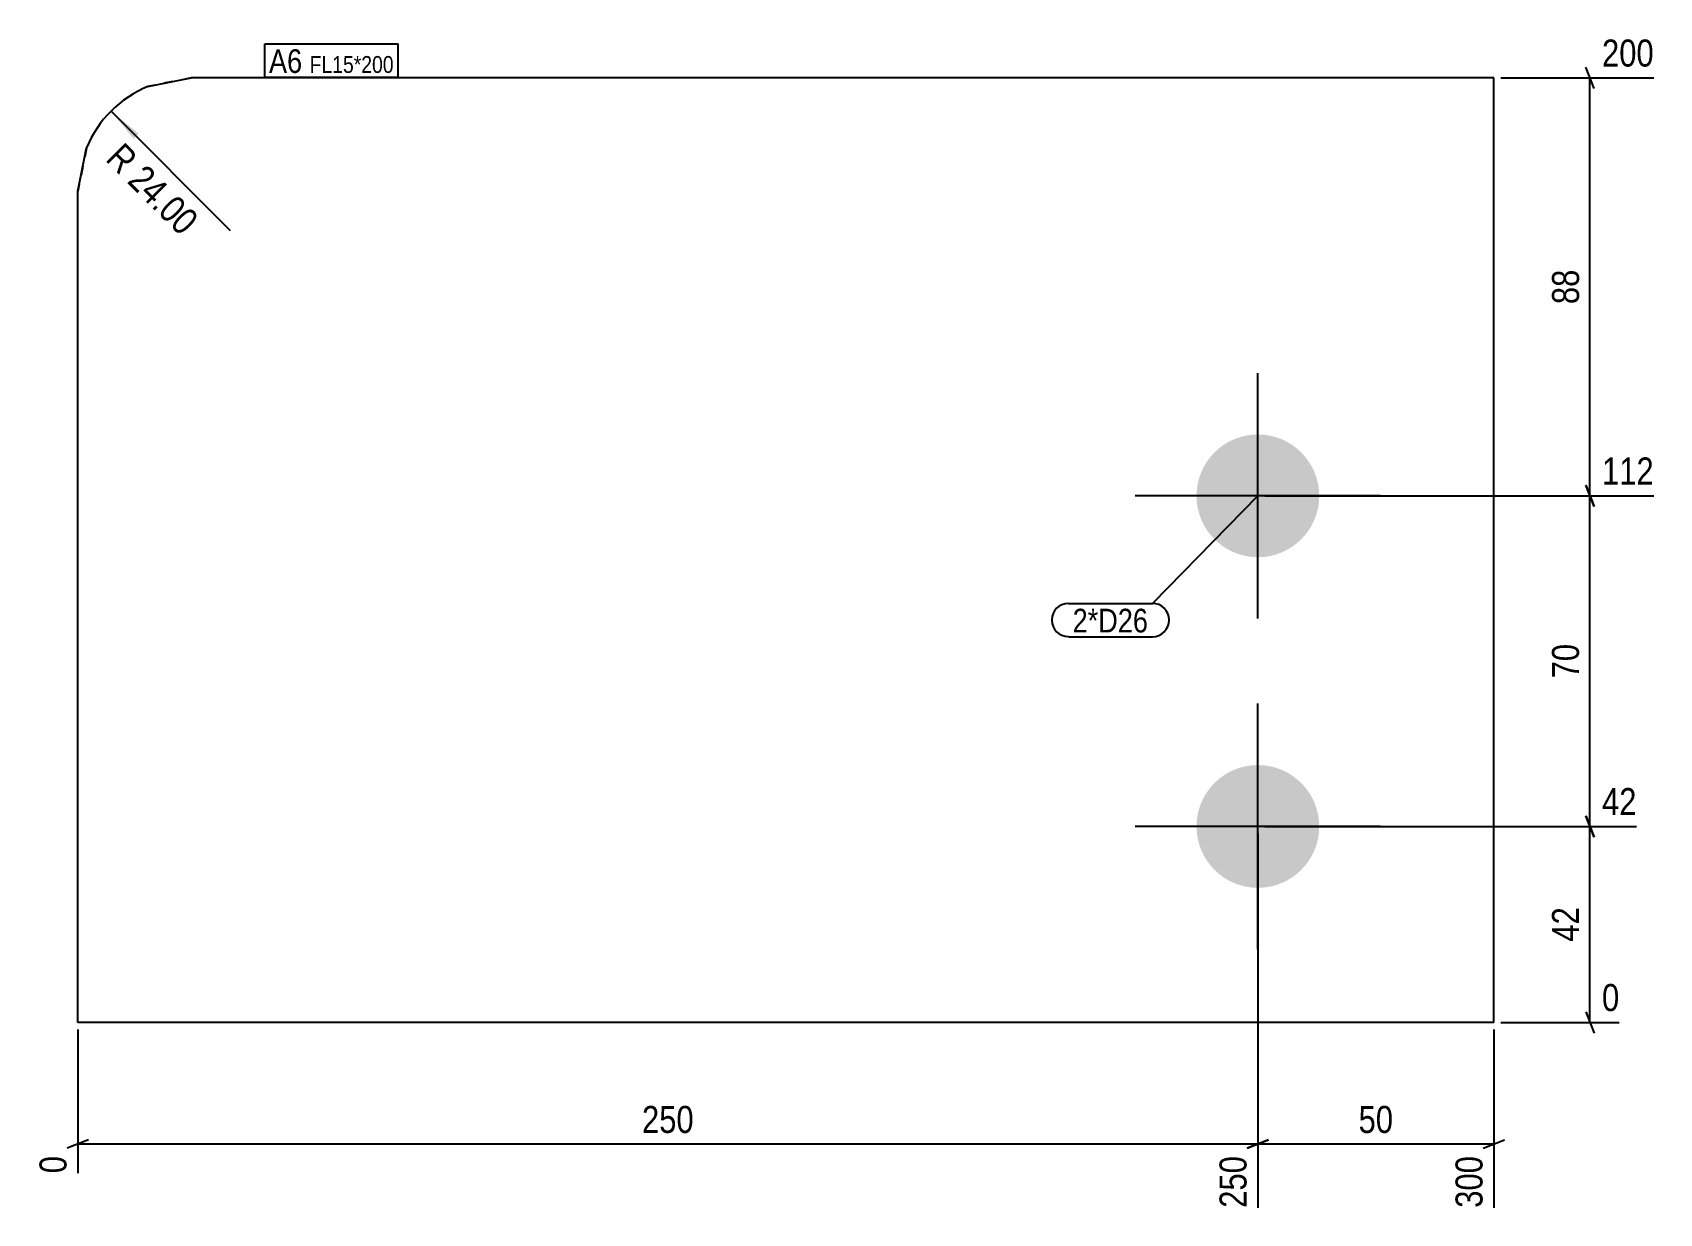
# Model space of a CAD drawing. Header units: millimetres. Extents: x 3 to 348, y 3 to 253.
import ezdxf

# ---------------------------------------------------------------- set-up
doc = ezdxf.new("R2010")
doc.units = ezdxf.units.MM
doc.linetypes.add('DXK_LINE_DOT2', pattern=[3.9198, 1.9599, -1.9599])
for name, color, linetype in [('MÅLSÆTNING', 7, 'Continuous'), ('STÅL', 7, 'Continuous'), ('TEKST', 7, 'Continuous')]:
    doc.layers.add(name, color=color, linetype=linetype)
doc.styles.add('Arial Narrow', font='ARIALN.TTF', dxfattribs={"height": 0.2})

msp = doc.modelspace()

# ---------------------------------------------------------------- hatches: boundary and pattern name
at = {"layer": 'MÅLSÆTNING', "linetype": 'Continuous'}
msp.add_hatch(color=7, dxfattribs=at).paths.add_polyline_path([(24.7, 230.89), (19.93, 236.72), (25.76, 231.95)])
at = {"layer": 'STÅL', "linetype": 'Continuous'}
for points in [[(262.9, 142.25, -1), (262.9, 168.25, -1)], [(262.9, 72.25, -1), (262.9, 98.25, -1)]]:
    msp.add_hatch(color=3, dxfattribs=at).paths.add_polyline_path(points)

# ---------------------------------------------------------------- linework, layer by layer
at = {"layer": 'MÅLSÆTNING', "color": 7, "linetype": 'Continuous'}
for p, q in [((334.16, 241.5), (332.36, 246)), ((314.4, 243.75), (346.78, 243.75)), ((333.26, 155.25), (333.26, 243.75)), ((19.93, 236.72), (45.2, 211.45)), ((264.4, 155.25), (346.78, 155.25)), ((264.4, 155.25), (346.78, 155.25)), ((332.36, 157.5), (334.16, 153)), ((334.16, 153), (332.36, 157.5)), ((333.26, 85.25), (333.26, 155.25)), ((332.36, 87.5), (334.16, 83)), ((334.16, 83), (332.36, 87.5)), ((262.9, 83.75), (262.9, 4.5)), ((264.4, 85.25), (343.13, 85.25)), ((264.4, 85.25), (343.13, 85.25)), ((333.26, 43.75), (333.26, 85.25)), ((332.36, 46), (334.16, 41.5)), ((12.9, 42.25), (12.9, 11.81)), ((312.9, 42.25), (312.9, 4.5)), ((314.4, 43.75), (339.47, 43.75)), ((15.15, 18.92), (10.65, 17.12)), ((12.9, 18.02), (262.9, 18.02)), ((260.65, 17.12), (265.15, 18.92)), ((310.65, 17.12), (315.15, 18.92))]:
    msp.add_line(p, q, dxfattribs=at)
msp.add_arc((36.9, 219.75), 24, 112.5, 157.5, dxfattribs=at)
at = {"layer": 'STÅL', "color": 2, "linetype": 'Continuous'}
for p, q in [((27.72, 241.93), (36.9, 243.75)), ((312.9, 243.75), (36.9, 243.75)), ((312.9, 43.75), (312.9, 243.75)), ((12.9, 219.75), (14.73, 228.94)), ((12.9, 43.75), (12.9, 219.75)), ((312.9, 43.75), (12.9, 43.75))]:
    msp.add_line(p, q, dxfattribs=at)
at = {"layer": 'STÅL', "color": 7, "linetype": 'DXK_LINE_DOT2'}
for p, q in [((36.9, 243.75), (27.72, 241.93)), ((14.73, 228.94), (12.9, 219.75))]:
    msp.add_line(p, q, dxfattribs=at)
at = {"layer": 'STÅL', "color": 3, "linetype": 'Continuous'}
for p, q in [((262.9, 129.25), (262.9, 181.25)), ((288.9, 155.25), (236.9, 155.25)), ((262.9, 59.25), (262.9, 111.25)), ((288.9, 85.25), (236.9, 85.25))]:
    msp.add_line(p, q, dxfattribs=at)
at = {"layer": 'STÅL', "color": 2, "linetype": 'Continuous'}
msp.add_arc((36.9, 219.75), 24, 112.5, 157.5, dxfattribs=at)
at = {"layer": 'STÅL', "color": 7, "linetype": 'DXK_LINE_DOT2'}
msp.add_arc((36.9, 219.75), 24, 112.5, 157.5, dxfattribs=at)

# ---------------------------------------------------------------- wipeouts: each hides what was drawn before it
at = {"color": 0}
msp.add_wipeout([(239.65, 126.33), (239.65, 131.58), (223.66, 131.58), (223.66, 126.33)], dxfattribs=at).dxf.layer = 'TEKST'

# ---------------------------------------------------------------- next in the draw order: wipeouts: each hides what was drawn before it
at = {"color": 0, "linetype": 'Continuous'}
for points in [[(347.98, 244.95), (347.98, 253.35), (334.61, 253.35), (334.61, 244.95)], [(347.98, 156.45), (347.98, 164.85), (334.61, 164.85), (334.61, 156.45)], [(344.33, 86.45), (344.33, 94.85), (334.61, 94.85), (334.61, 86.45)], [(340.67, 44.95), (340.67, 53.35), (334.61, 53.35), (334.61, 44.95)], [(11.7, 16.67), (3.3, 16.67), (3.3, 10.61), (11.7, 10.61)], [(261.7, 16.67), (253.3, 16.67), (253.3, 3.3), (261.7, 3.3)]]:
    msp.add_wipeout(points, dxfattribs=at).dxf.layer = 'MÅLSÆTNING'
at = {"color": 0}
for points, layer in [([(34.82, 208.36), (40.76, 214.3), (22.78, 232.28), (16.84, 226.34)], 'MÅLSÆTNING'), ([(332.14, 204.36), (323.74, 204.36), (323.74, 194.65), (332.14, 194.65)], 'MÅLSÆTNING'), ([(332.14, 125.11), (323.74, 125.11), (323.74, 115.4), (332.14, 115.4)], 'MÅLSÆTNING'), ([(332.14, 69.36), (323.74, 69.36), (323.74, 59.65), (332.14, 59.65)], 'MÅLSÆTNING'), ([(144.58, 19.14), (144.58, 27.54), (131.22, 27.54), (131.22, 19.14)], 'MÅLSÆTNING'), ([(60.43, 244.8), (60.43, 250.05), (53.4, 250.05), (53.4, 244.8)], 'TEKST'), ([(239.65, 126.33), (239.65, 131.58), (223.66, 131.58), (223.66, 126.33)], 'TEKST')]:
    msp.add_wipeout(points, dxfattribs=at).dxf.layer = layer

# ---------------------------------------------------------------- next in the draw order: linework, layer by layer
at = {"layer": 'MÅLSÆTNING', "color": 7, "linetype": 'Continuous'}
for p, q in [((262.9, 83.75), (262.9, 4.5)), ((265.15, 18.92), (260.65, 17.12)), ((262.9, 18.02), (312.9, 18.02))]:
    msp.add_line(p, q, dxfattribs=at)
at = {"layer": 'TEKST', "color": 7, "linetype": 'Continuous'}
for p, q in [((262.9, 155.25), (240.55, 132.48)), ((222.76, 132.48), (240.55, 132.48)), ((222.76, 125.43), (240.55, 125.43))]:
    msp.add_line(p, q, dxfattribs=at)
for centre, radius, start, end in [((222.76, 128.96), 3.52, 90, 270), ((240.55, 128.96), 3.53, 270, 90)]:
    msp.add_arc(centre, radius, start, end, dxfattribs=at)

# ---------------------------------------------------------------- next in the draw order: texts
at = {"layer": 'MÅLSÆTNING', "color": 3, "linetype": 'Continuous', "style": 'Arial Narrow'}
for s, height, p in [('200', 5.727, (335.81, 246.15)), ('112', 5.727, (335.81, 157.65)), ('42', 5.727, (335.81, 87.65)), ('0', 5.73, (335.81, 46.15))]:
    msp.add_text(s, height=height, dxfattribs=at).set_placement(p)
at = {"layer": 'MÅLSÆTNING', "color": 3, "style": 'Arial Narrow'}
for s, rotation, p in [('R 24.00', -45.0001, (18.54, 226.34)), ('88', 90.0002, (330.94, 195.85)), ('70', 90.0002, (330.94, 116.6)), ('42', 90.0002, (330.94, 60.85))]:
    msp.add_text(s, height=5.727, rotation=rotation, dxfattribs=at).set_placement(p)
msp.add_text('250', height=5.727, dxfattribs=at).set_placement((132.42, 20.34))
at = {"layer": 'MÅLSÆTNING', "color": 3, "linetype": 'Continuous', "style": 'Arial Narrow'}
for s, height, p in [('0', 5.73, (10.5, 11.81)), ('250', 5.727, (260.5, 4.5))]:
    msp.add_text(s, height=height, rotation=90.0002, dxfattribs=at).set_placement(p)
at = {"layer": 'TEKST', "color": 3, "style": 'Arial Narrow'}
msp.add_text('2*D26', height=5.011, dxfattribs=at).set_placement((223.66, 126.33))

# ---------------------------------------------------------------- next in the draw order: wipeouts: each hides what was drawn before it
at = {"color": 0}
msp.add_wipeout([(60.43, 244.8), (60.43, 250.05), (53.4, 250.05), (53.4, 244.8)], dxfattribs=at).dxf.layer = 'TEKST'

# ---------------------------------------------------------------- next in the draw order: linework, layer by layer
at = {"layer": 'TEKST', "color": 7, "linetype": 'Continuous'}
for p, q in [((52.5, 250.95), (80.73, 250.95)), ((52.5, 243.9), (52.5, 250.95))]:
    msp.add_line(p, q, dxfattribs=at)

# ---------------------------------------------------------------- next in the draw order: texts
at = {"layer": 'TEKST', "color": 3, "style": 'Arial Narrow'}
msp.add_text('A6', height=5.011, dxfattribs=at).set_placement((53.4, 244.8))

# ---------------------------------------------------------------- next in the draw order: wipeouts: each hides what was drawn before it
at = {"color": 0}
for points, layer in [([(292.76, 19.14), (292.76, 27.54), (283.04, 27.54), (283.04, 19.14)], 'MÅLSÆTNING'), ([(79.83, 244.8), (79.83, 248.55), (62.01, 248.55), (62.01, 244.8)], 'TEKST')]:
    msp.add_wipeout(points, dxfattribs=at).dxf.layer = layer
at = {"color": 0, "linetype": 'Continuous'}
msp.add_wipeout([(311.7, 16.67), (303.3, 16.67), (303.3, 3.3), (311.7, 3.3)], dxfattribs=at).dxf.layer = 'MÅLSÆTNING'

# ---------------------------------------------------------------- next in the draw order: texts
at = {"layer": 'MÅLSÆTNING', "color": 3, "style": 'Arial Narrow'}
msp.add_text('50', height=5.727, dxfattribs=at).set_placement((284.24, 20.34))
at = {"layer": 'MÅLSÆTNING', "color": 3, "linetype": 'Continuous', "style": 'Arial Narrow'}
msp.add_text('300', height=5.727, rotation=90.0002, dxfattribs=at).set_placement((310.5, 4.5))

# ---------------------------------------------------------------- next in the draw order: wipeouts: each hides what was drawn before it
at = {"color": 0}
msp.add_wipeout([(79.83, 244.8), (79.83, 248.55), (62.01, 248.55), (62.01, 244.8)], dxfattribs=at).dxf.layer = 'TEKST'

# ---------------------------------------------------------------- next in the draw order: linework, layer by layer
at = {"layer": 'TEKST', "color": 7, "linetype": 'Continuous'}
for p, q in [((80.73, 243.9), (80.73, 250.95)), ((52.5, 243.9), (80.73, 243.9))]:
    msp.add_line(p, q, dxfattribs=at)

# ---------------------------------------------------------------- next in the draw order: texts
at = {"layer": 'TEKST', "color": 3, "style": 'Arial Narrow'}
msp.add_text('FL15*200', height=3.579, dxfattribs=at).set_placement((62.01, 244.8))

doc.saveas('drawing.dxf')
